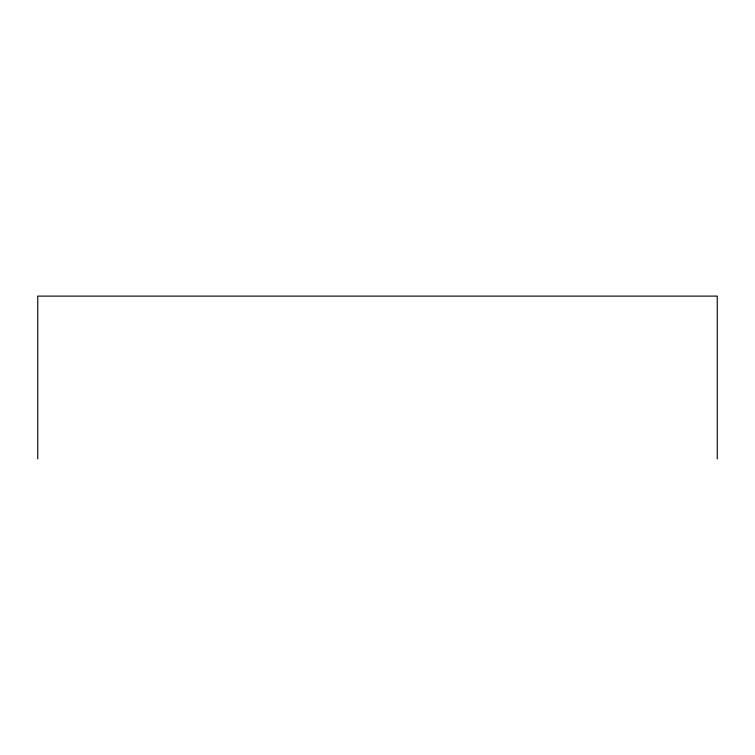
<?xml version="1.0" encoding="UTF-8"?>
<svg xmlns="http://www.w3.org/2000/svg" width="755" height="755" viewBox="0 0 755 755"><rect width="100%" height="100%" fill="white"/><g stroke="black" fill="none" stroke-linecap="round" stroke-linejoin="round"><path stroke-width="1.13" d="M717.25 458.889L717.25 296.111L37.75 296.111L37.75 458.889"/></g></svg>
